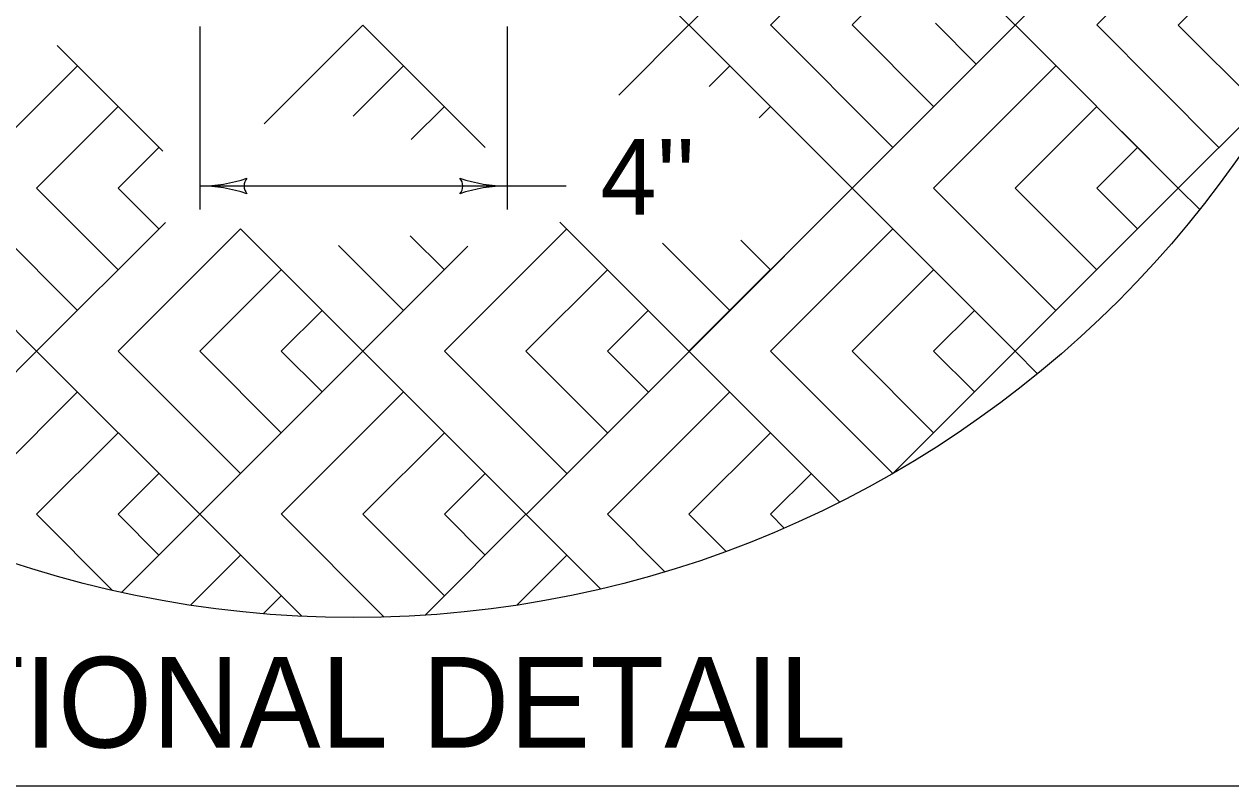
# Model space of a CAD drawing. Extents: x 1007 to 1035.5, y 1000.5 to 1021.5.
# Drawn here: x 1030.663 to 1033.856, y 1009 to 1011.016 of the extents above; entities that cross this region are included whole.
import ezdxf

# ---------------------------------------------------------------- set-up
doc = ezdxf.new("R2010")
doc.units = 0
doc.layers.add('1', color=7, linetype='Continuous')

msp = doc.modelspace()

# ---------------------------------------------------------------- linework, layer by layer
at = {"layer": '1'}
for p, q in [((1031.9907, 1011.4448), (1032.4223, 1011.0132)), ((1031.9911, 1009.7181), (1033.7171, 1011.4448)), ((1032.4223, 1011.0131), (1032.854, 1011.4448)), ((1032.854, 1011.4448), (1033.2857, 1011.0131)), ((1032.638, 1011.0132), (1032.9619, 1011.3368)), ((1033.5014, 1011.0133), (1033.8249, 1011.3368)), ((1032.8538, 1011.0133), (1033.0696, 1011.229)), ((1033.7169, 1011.0132), (1033.9328, 1011.2291)), ((1033.7169, 1011.0132), (1033.9328, 1011.2291)), ((1031.1274, 1011.0092), (1031.1274, 1010.5248)), ((1031.2977, 1010.752), (1031.559, 1011.0132)), ((1031.559, 1011.0132), (1031.8828, 1010.6895)), ((1031.9412, 1011.0092), (1031.9412, 1010.5248)), ((1032.237, 1010.8279), (1032.4223, 1011.0133)), ((1032.4223, 1011.0133), (1032.854, 1010.5816)), ((1032.6382, 1011.0133), (1032.9621, 1010.6894)), ((1032.8538, 1011.0133), (1033.0698, 1010.7972)), ((1033.0744, 1011.0177), (1033.1823, 1010.9098)), ((1033.2855, 1011.0134), (1033.7171, 1010.5816)), ((1033.5014, 1011.0133), (1033.8249, 1010.6895)), ((1033.7169, 1011.0132), (1033.9328, 1010.7974)), ((1030.7498, 1010.9592), (1031.0297, 1010.6793)), ((1030.4803, 1010.5816), (1030.8038, 1010.9052)), ((1031.5335, 1010.7718), (1031.667, 1010.9053)), ((1032.4753, 1010.8505), (1032.5303, 1010.9053)), ((1033.0698, 1010.5818), (1033.3935, 1010.9054)), ((1033.7171, 1010.5816), (1034.015, 1010.8795)), ((1030.6958, 1010.5816), (1030.9117, 1010.7975)), ((1031.6875, 1010.7101), (1031.7749, 1010.7975)), ((1032.6083, 1010.7678), (1032.638, 1010.7976)), ((1033.2854, 1010.5816), (1033.5013, 1010.7976)), ((1033.5677, 1010.7311), (1033.7171, 1010.5816)), ((1033.2854, 1010.5816), (1033.3977, 1010.6939)), ((1030.9117, 1010.5816), (1031.0197, 1010.6895)), ((1033.5013, 1010.5816), (1033.6092, 1010.6895)), ((1033.5013, 1010.5816), (1033.6092, 1010.6895)), ((1030.2645, 1010.5816), (1030.6958, 1010.1499)), ((1030.4803, 1010.5816), (1030.8038, 1010.258)), ((1030.6958, 1010.5816), (1030.9117, 1010.3658)), ((1030.9117, 1010.5816), (1031.0197, 1010.4737)), ((1031.1274, 1010.5873), (1031.9412, 1010.5873)), ((1031.9412, 1010.5873), (1032.0974, 1010.5873)), ((1032.4223, 1010.1499), (1032.854, 1010.5816)), ((1032.854, 1010.5816), (1033.2857, 1010.1499)), ((1033.0698, 1010.5818), (1033.3933, 1010.258)), ((1033.2854, 1010.5816), (1033.5013, 1010.3658)), ((1033.2857, 1010.1499), (1033.7171, 1010.5816)), ((1033.5013, 1010.5816), (1033.6092, 1010.4737)), ((1033.7171, 1010.5816), (1033.7738, 1010.5249)), ((1030.6958, 1010.1499), (1031.0367, 1010.4908)), ((1030.9118, 1010.1499), (1031.2354, 1010.4737)), ((1031.2353, 1010.4736), (1031.559, 1010.1499)), ((1031.775, 1010.1499), (1032.0988, 1010.4737)), ((1032.0807, 1010.4916), (1032.4223, 1010.1499)), ((1032.6382, 1010.1499), (1032.9619, 1010.4737)), ((1032.6382, 1010.1499), (1032.9619, 1010.4737)), ((1032.9579, 1010.4777), (1033.2857, 1010.1499)), ((1031.6848, 1010.4558), (1031.7749, 1010.3658)), ((1032.3521, 1010.4362), (1032.5303, 1010.258)), ((1032.5596, 1010.4442), (1032.6379, 1010.3658)), ((1031.4949, 1010.4301), (1031.667, 1010.258)), ((1031.559, 1010.1499), (1031.8368, 1010.4277)), ((1031.1274, 1010.1499), (1031.3432, 1010.3658)), ((1031.1274, 1010.1499), (1031.3432, 1010.3658)), ((1031.9907, 1010.1499), (1032.2065, 1010.3658)), ((1032.854, 1010.1499), (1033.0697, 1010.3658)), ((1032.854, 1010.1499), (1033.0697, 1010.3658)), ((1031.3432, 1010.1499), (1031.4511, 1010.258)), ((1031.3432, 1010.1499), (1031.4511, 1010.258)), ((1032.2065, 1010.1499), (1032.3142, 1010.258)), ((1033.0697, 1010.1499), (1033.1775, 1010.258)), ((1033.0697, 1010.1499), (1033.1775, 1010.258)), ((1030.2804, 1009.7345), (1030.6958, 1010.1499)), ((1030.6958, 1010.1499), (1031.1274, 1009.7185)), ((1030.9118, 1010.1499), (1031.2354, 1009.8262)), ((1031.1274, 1009.7185), (1031.559, 1010.1499)), ((1031.1274, 1010.1499), (1031.3432, 1009.9341)), ((1031.1274, 1009.7185), (1031.559, 1010.1499)), ((1031.3432, 1010.1499), (1031.4511, 1010.0423)), ((1031.559, 1010.1499), (1031.9907, 1009.7185)), ((1031.559, 1010.1499), (1031.9907, 1009.7185)), ((1031.775, 1010.1499), (1032.0988, 1009.8262)), ((1031.9907, 1010.1499), (1032.2065, 1009.9341)), ((1032.2065, 1010.1499), (1032.3142, 1010.0423)), ((1032.4223, 1010.1499), (1032.8213, 1009.7511)), ((1032.6382, 1010.1499), (1032.9619, 1009.8262)), ((1032.854, 1010.1499), (1033.0697, 1009.9341)), ((1032.9628, 1009.8274), (1033.2857, 1010.1499)), ((1033.0697, 1010.1499), (1033.1775, 1010.0423)), ((1033.2857, 1010.1499), (1033.3448, 1010.0906)), ((1030.4803, 1009.7185), (1030.8038, 1010.0423)), ((1031.3432, 1009.7185), (1031.667, 1010.0423)), ((1031.3432, 1009.7185), (1031.667, 1010.0423)), ((1032.2065, 1009.7185), (1032.5303, 1010.0423)), ((1030.6958, 1009.7185), (1030.9117, 1009.9343)), ((1031.5588, 1009.7185), (1031.7749, 1009.9343)), ((1031.5588, 1009.7185), (1031.7749, 1009.9343)), ((1032.4222, 1009.7185), (1032.6379, 1009.9343)), ((1030.9117, 1009.7185), (1031.0197, 1009.8262)), ((1031.7749, 1009.7185), (1031.8828, 1009.8262)), ((1031.7749, 1009.7185), (1031.8828, 1009.8262)), ((1032.6379, 1009.7185), (1032.7461, 1009.8262)), ((1030.6958, 1009.7185), (1030.8969, 1009.5172)), ((1030.9117, 1009.7185), (1031.0197, 1009.6105)), ((1030.9208, 1009.5119), (1031.1274, 1009.7185)), ((1031.1274, 1009.7185), (1031.3973, 1009.4486)), ((1031.3436, 1009.7185), (1031.6153, 1009.4466)), ((1031.5588, 1009.7185), (1031.7749, 1009.5025)), ((1031.7238, 1009.4517), (1031.9907, 1009.7185)), ((1031.7749, 1009.7185), (1031.8828, 1009.6105)), ((1031.9911, 1009.7181), (1032.1879, 1009.521)), ((1032.2067, 1009.7185), (1032.3586, 1009.5664)), ((1032.4223, 1009.7185), (1032.5203, 1009.6203)), ((1032.6379, 1009.7185), (1032.6743, 1009.6823)), ((1031.103, 1009.4781), (1031.2354, 1009.6105)), ((1031.9665, 1009.4781), (1032.0988, 1009.6105)), ((1031.2958, 1009.4553), (1031.3432, 1009.5025)), ((1007, 1009), (1035.5, 1009))]:
    msp.add_line(p, q, dxfattribs=at)
msp.add_circle((1031.5344, 1012.308), 2.8626, dxfattribs=at)
for centre, radius, start, end in [((1031.1274, 1010.9782), 0.3909, 270, 288.6688), ((1031.2761, 1010.5872), 0.0313, 138.7746, 220.8913), ((1031.7925, 1010.5873), 0.0313, 318.7746, 40.8913), ((1031.9412, 1010.9782), 0.3909, 251.3472, 269.9939), ((1031.1274, 1010.9782), 0.3909, 269.9878, 270), ((1031.1274, 1010.1963), 0.3909, 71.3472, 89.9939), ((1031.9412, 1010.1963), 0.3909, 90, 108.6688), ((1031.9412, 1010.1963), 0.3909, 89.9878, 90)]:
    msp.add_arc(centre, radius, start, end, dxfattribs=at)

# ---------------------------------------------------------------- texts
for s, height, p in [("4''", 0.2, (1032.1879, 1010.5118)), ('SECTIONAL DETAIL', 0.24, (1029.8068, 1009.1013))]:
    msp.add_text(s, height=height, dxfattribs=at).set_placement(p)

doc.saveas('drawing.dxf')
